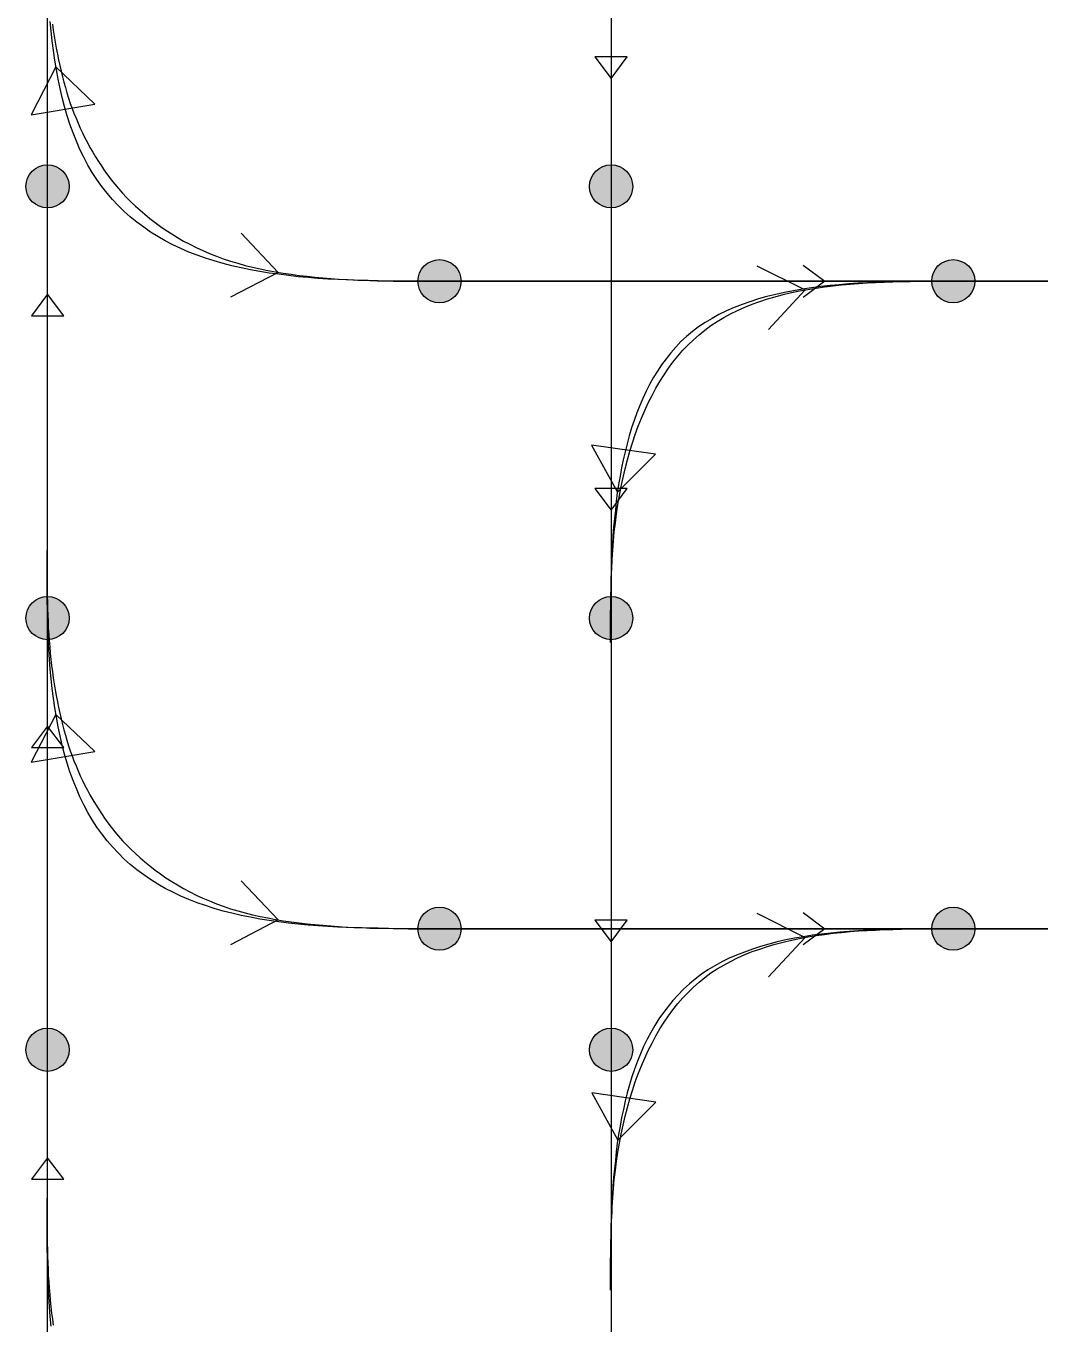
# Model space of a CAD drawing. Header units: millimetres. Extents: x -18594 to 273470, y -238787 to 48452.
# Drawn here: x 135875 to 140575, y -103666 to -97652 of the extents above; entities that cross this region are included whole.
import ezdxf

# ---------------------------------------------------------------- set-up
doc = ezdxf.new("R2010")
doc.units = ezdxf.units.MM
doc.layers.add('AM_BOR', color=4, linetype='Continuous', lineweight=25)
for name, color, linetype, true_color in [('Xref AGV layout$0$Ndc8_F_Fast', 5, 'Continuous', 0x0000ff), ('Xref AGV layout$0$Ndc8_F_Moderate', 5, 'Continuous', 0x0000ff), ('Xref AGV layout$0$Ndc8_F_TurnLeftModerate', 5, 'Continuous', 0x0000ff), ('Xref AGV layout$0$Ndc8_F_TurnRightModerate', 5, 'Continuous', 0x0000ff), ('Xref AGV layout$0$Ndc8_Point', 7, 'Continuous', 0x000080), ('Xref AGV layout$0$Ndc8_R_Moderate', 1, 'Continuous', 0xff0000), ('Xref AGV layout$0$Ndc8_R_TurnLeftModerate', 1, 'Continuous', 0xff0000), ('Xref AGV layout$0$Ndc8_R_TurnRightModerate', 1, 'Continuous', 0xff0000)]:
    doc.layers.add(name, color=color, linetype=linetype, true_color=true_color)

# ---------------------------------------------------------------- blocks, each defined once
blk = doc.blocks.new('Xref AGV layout')
at = {"layer": 'Xref AGV layout$0$Ndc8_Point'}
h = blk.add_hatch(color=256, dxfattribs=at)
edge = h.paths.add_edge_path(flags=0)
edge.add_arc((135975, -98395), 100, 0, 360)
h = blk.add_hatch(color=256, dxfattribs=at)
edge = h.paths.add_edge_path(flags=0)
edge.add_arc((138587, -98395), 100, 0, 360)
h = blk.add_hatch(color=256, dxfattribs=at)
edge = h.paths.add_edge_path(flags=0)
edge.add_arc((137791.6, -98834.3), 100, 0, 360)
h = blk.add_hatch(color=256, dxfattribs=at)
edge = h.paths.add_edge_path(flags=0)
edge.add_arc((140172.6, -98834.3), 100, 0, 360)
h = blk.add_hatch(color=256, dxfattribs=at)
edge = h.paths.add_edge_path(flags=0)
edge.add_arc((135975, -100395), 100, 0, 360)
h = blk.add_hatch(color=256, dxfattribs=at)
edge = h.paths.add_edge_path(flags=0)
edge.add_arc((138587, -100395), 100, 0, 360)
h = blk.add_hatch(color=256, dxfattribs=at)
edge = h.paths.add_edge_path(flags=0)
edge.add_arc((137791.6, -101834.3), 100, 0, 360)
h = blk.add_hatch(color=256, dxfattribs=at)
edge = h.paths.add_edge_path(flags=0)
edge.add_arc((140172.6, -101834.3), 100, 0, 360)
h = blk.add_hatch(color=256, dxfattribs=at)
edge = h.paths.add_edge_path(flags=0)
edge.add_arc((135975, -102395), 100, 0, 360)
h = blk.add_hatch(color=256, dxfattribs=at)
edge = h.paths.add_edge_path(flags=0)
edge.add_arc((138587, -102395), 100, 0, 360)
at = {"layer": 'Xref AGV layout$0$Ndc8_F_Fast'}
for points in [[(135975, -98395), (135975, -96395)], [(138587, -96395), (138587, -98395)], [(138587, -97895), (138662, -97795), (138512, -97795), (138587, -97895)], [(135975, -100395), (135975, -98395)], [(138587, -98395), (138587, -100395)], [(135975, -98895), (135900, -98995), (136050, -98995), (135975, -98895)], [(138587, -99895), (138662, -99795), (138512, -99795), (138587, -99895)], [(135975, -102395), (135975, -100395)], [(138587, -100395), (138587, -102395)], [(135975, -100895), (135900, -100995), (136050, -100995), (135975, -100895)], [(138587, -101895), (138662, -101795), (138512, -101795), (138587, -101895)], [(135975, -104395), (135975, -102395)], [(138587, -102395), (138587, -104395)], [(135975, -102895), (135900, -102995), (136050, -102995), (135975, -102895)]]:
    blk.add_lwpolyline(points, dxfattribs=at)
at = {"layer": 'Xref AGV layout$0$Ndc8_F_Moderate'}
for points in [[(140172.6, -98834.3), (137791.6, -98834.3)], [(141672.6, -98834.3), (140172.6, -98834.3)], [(140172.6, -101834.3), (137791.6, -101834.3)], [(141672.6, -101834.3), (140172.6, -101834.3)]]:
    blk.add_lwpolyline(points, dxfattribs=at)
at = {"layer": 'Xref AGV layout$0$Ndc8_F_TurnLeftModerate'}
for points in [[(140172.6, -98834.3), (140128.6, -98834.3), (140083.6, -98834.3), (140039.6, -98834.3), (139995.6, -98835.3), (139951.6, -98835.3), (139906.6, -98836.3), (139862.6, -98837.3), (139818.6, -98839.3), (139775.6, -98841.3), (139731.6, -98843.3), (139688.6, -98846.3), (139644.6, -98850.3), (139601.6, -98854.3), (139558.6, -98859.3), (139558.6, -98859.3), (139515.6, -98864.3), (139473.6, -98871.3), (139431.6, -98878.3), (139390.6, -98886.3), (139349.6, -98895.3), (139308.6, -98905.3), (139269.6, -98916.3), (139230.6, -98929.3), (139193.6, -98942.3), (139156.6, -98956.3), (139121.6, -98971.3), (139086.6, -98988.3), (139054.6, -99006.3), (139022.6, -99025.3), (139022.6, -99025.3), (138992.6, -99045.3), (138963.6, -99067.3), (138936.6, -99090.3), (138910.6, -99114.3), (138886.6, -99139.3), (138863.6, -99166.3), (138841.6, -99193.3), (138820.6, -99222.3), (138801.6, -99251.3), (138782.6, -99281.3), (138765.6, -99312.3), (138749.6, -99344.3), (138733.6, -99377.3), (138719.6, -99410.3), (138719.6, -99410.3), (138705.6, -99444.3), (138693.6, -99479.3), (138681.6, -99514.3), (138670.6, -99550.3), (138660.6, -99587.3), (138651.6, -99624.3), (138642.6, -99661.3), (138635.6, -99699.3), (138628.6, -99737.3), (138621.6, -99776.3), (138615.6, -99815.3), (138610.6, -99854.3), (138606.6, -99894.3), (138602.6, -99934.3), (138602.6, -99934.3), (138598.6, -99974.3), (138595.6, -100014.3), (138592.6, -100055.3), (138590.6, -100096.3), (138589.6, -100136.3), (138587.6, -100177.3), (138586.6, -100218.3), (138585.6, -100260.3), (138585.6, -100301.3), (138584.6, -100342.3), (138584.6, -100384.3), (138584.6, -100425.3), (138584.6, -100467.3), (138584.6, -100508.3)], [(138616.6, -99812.3), (138792.6, -99635.3), (138495.6, -99593.3), (138616.6, -99812.3)], [(140172.6, -101834.3), (140128.6, -101834.3), (140083.6, -101834.3), (140039.6, -101834.3), (139995.6, -101835.3), (139951.6, -101835.3), (139907.6, -101836.3), (139863.6, -101837.3), (139819.6, -101839.3), (139776.6, -101841.3), (139732.6, -101843.3), (139689.6, -101846.3), (139646.6, -101850.3), (139604.6, -101854.3), (139561.6, -101859.3), (139561.6, -101859.3), (139520.6, -101864.3), (139478.6, -101871.3), (139437.6, -101878.3), (139396.6, -101886.3), (139356.6, -101895.3), (139317.6, -101905.3), (139279.6, -101916.3), (139241.6, -101929.3), (139204.6, -101942.3), (139168.6, -101956.3), (139133.6, -101971.3), (139099.6, -101988.3), (139067.6, -102006.3), (139035.6, -102025.3), (139035.6, -102025.3), (139005.6, -102045.3), (138976.6, -102067.3), (138949.6, -102090.3), (138922.6, -102114.3), (138897.6, -102140.3), (138873.6, -102166.3), (138850.6, -102194.3), (138829.6, -102222.3), (138808.6, -102252.3), (138789.6, -102282.3), (138771.6, -102314.3), (138753.6, -102346.3), (138737.6, -102379.3), (138722.6, -102414.3), (138722.6, -102414.3), (138708.6, -102448.3), (138695.6, -102484.3), (138683.6, -102520.3), (138671.6, -102557.3), (138661.6, -102594.3), (138652.6, -102632.3), (138643.6, -102671.3), (138635.6, -102709.3), (138628.6, -102749.3), (138621.6, -102788.3), (138615.6, -102828.3), (138610.6, -102867.3), (138606.6, -102907.3), (138602.6, -102947.3), (138602.6, -102947.3), (138598.6, -102987.3), (138595.6, -103027.3), (138592.6, -103067.3), (138590.6, -103107.3), (138589.6, -103147.3), (138587.6, -103187.3), (138586.6, -103228.3), (138585.6, -103268.3), (138585.6, -103308.3), (138584.6, -103348.3), (138584.6, -103388.3), (138584.6, -103428.3), (138584.6, -103468.3), (138584.6, -103508.3)], [(138617.6, -102814.3), (138794.6, -102638.3), (138497.6, -102595.3), (138617.6, -102814.3)]]:
    blk.add_lwpolyline(points, dxfattribs=at)
at = {"layer": 'Xref AGV layout$0$Ndc8_F_TurnRightModerate'}
for points in [[(137791.6, -98834.3), (137744.6, -98834.3), (137696.6, -98834.3), (137649.6, -98834.3), (137601.6, -98834.3), (137554.6, -98833.3), (137507.6, -98832.3), (137460.6, -98831.3), (137413.6, -98830.3), (137366.6, -98828.3), (137320.6, -98826.3), (137273.6, -98824.3), (137227.6, -98821.3), (137182.6, -98817.3), (137136.6, -98813.3), (137136.6, -98813.3), (137091.6, -98808.3), (137046.6, -98802.3), (137002.6, -98796.3), (136958.6, -98789.3), (136915.6, -98781.3), (136872.6, -98772.3), (136829.6, -98762.3), (136788.6, -98752.3), (136747.6, -98740.3), (136707.6, -98727.3), (136668.6, -98714.3), (136629.6, -98699.3), (136592.6, -98683.3), (136555.6, -98665.3), (136555.6, -98665.3), (136520.6, -98647.3), (136485.6, -98627.3), (136452.6, -98606.3), (136420.6, -98584.3), (136389.6, -98561.3), (136358.6, -98536.3), (136330.6, -98511.3), (136302.6, -98483.3), (136275.6, -98455.3), (136250.6, -98426.3), (136226.6, -98395.3), (136203.6, -98363.3), (136181.6, -98330.3), (136161.6, -98296.3), (136161.6, -98296.3), (136142.6, -98260.3), (136124.6, -98223.3), (136108.6, -98185.3), (136093.6, -98147.3), (136078.6, -98107.3), (136065.6, -98067.3), (136053.6, -98025.3), (136042.6, -97983.3), (136033.6, -97941.3), (136024.6, -97898.3), (136016.6, -97854.3), (136008.6, -97810.3), (136002.6, -97765.3), (135996.6, -97721.3), (135996.6, -97721.3), (135991.6, -97676.3), (135987.6, -97631.3)], [(136013.6, -97841.3), (135898.6, -98063.3), (136194.6, -98013.3), (136013.6, -97841.3)], [(137791.6, -101834.3), (137744.6, -101834.3), (137696.6, -101834.3), (137649.6, -101834.3), (137601.6, -101834.3), (137554.6, -101833.3), (137507.6, -101832.3), (137460.6, -101831.3), (137413.6, -101830.3), (137366.6, -101828.3), (137320.6, -101826.3), (137273.6, -101824.3), (137227.6, -101821.3), (137182.6, -101817.3), (137136.6, -101813.3), (137136.6, -101813.3), (137091.6, -101808.3), (137046.6, -101802.3), (137002.6, -101796.3), (136958.6, -101789.3), (136915.6, -101781.3), (136872.6, -101772.3), (136829.6, -101762.3), (136788.6, -101752.3), (136747.6, -101740.3), (136707.6, -101727.3), (136668.6, -101714.3), (136629.6, -101699.3), (136592.6, -101683.3), (136555.6, -101665.3), (136555.6, -101665.3), (136520.6, -101647.3), (136485.6, -101627.3), (136452.6, -101606.3), (136420.6, -101584.3), (136389.6, -101561.3), (136358.6, -101536.3), (136330.6, -101511.3), (136302.6, -101483.3), (136275.6, -101455.3), (136250.6, -101426.3), (136226.6, -101395.3), (136203.6, -101363.3), (136181.6, -101330.3), (136161.6, -101296.3), (136161.6, -101296.3), (136142.6, -101260.3), (136124.6, -101223.3), (136108.6, -101185.3), (136093.6, -101147.3), (136078.6, -101107.3), (136065.6, -101067.3), (136053.6, -101025.3), (136042.6, -100983.3), (136033.6, -100941.3), (136024.6, -100898.3), (136016.6, -100854.3), (136008.6, -100810.3), (136002.6, -100765.3), (135996.6, -100721.3), (135996.6, -100721.3), (135991.6, -100676.3), (135987.6, -100631.3), (135984.6, -100586.3), (135981.6, -100540.3), (135978.6, -100495.3), (135977.6, -100449.3), (135975.6, -100404.3), (135974.6, -100358.3), (135973.6, -100312.3), (135973.6, -100266.3), (135972.6, -100220.3), (135972.6, -100174.3), (135972.6, -100128.3), (135972.6, -100082.3)], [(136013.6, -100841.3), (135898.6, -101063.3), (136194.6, -101013.3), (136013.6, -100841.3)], [(135991.6, -103676.3), (135987.6, -103631.3), (135984.6, -103586.3), (135981.6, -103540.3), (135978.6, -103495.3), (135977.6, -103449.3), (135975.6, -103404.3), (135974.6, -103358.3), (135973.6, -103312.3), (135973.6, -103266.3), (135972.6, -103220.3), (135972.6, -103174.3), (135972.6, -103128.3), (135972.6, -103082.3)]]:
    blk.add_lwpolyline(points, dxfattribs=at)
at = {"layer": 'Xref AGV layout$0$Ndc8_Point'}
for centre in [(135975, -98395), (138587, -98395), (137791.6, -98834.3), (140172.6, -98834.3), (135975, -100395), (138587, -100395), (137791.6, -101834.3), (140172.6, -101834.3), (135975, -102395), (138587, -102395)]:
    blk.add_circle(centre, 100, dxfattribs=at)
at = {"layer": 'Xref AGV layout$0$Ndc8_R_Moderate'}
for points in [[(139477.6, -98759.3), (139577.6, -98834.3), (139477.6, -98909.3)], [(137791.6, -98834.3), (140172.6, -98834.3)], [(140172.6, -98834.3), (141672.6, -98834.3)], [(139477.6, -101759.3), (139577.6, -101834.3), (139477.6, -101909.3)], [(137791.6, -101834.3), (140172.6, -101834.3)], [(140172.6, -101834.3), (141672.6, -101834.3)]]:
    blk.add_lwpolyline(points, dxfattribs=at)
at = {"layer": 'Xref AGV layout$0$Ndc8_R_TurnLeftModerate'}
for points in [[(135997.6, -97643.3), (136001.6, -97671.3), (136005.6, -97699.3), (136010.6, -97727.3), (136014.6, -97754.3), (136020.6, -97782.3), (136025.6, -97808.3), (136031.6, -97835.3), (136037.6, -97861.3), (136043.6, -97887.3), (136043.6, -97887.3), (136050.6, -97912.3), (136057.6, -97937.3), (136064.6, -97961.3), (136072.6, -97986.3), (136080.6, -98010.3), (136088.6, -98033.3), (136097.6, -98056.3), (136107.6, -98079.3), (136116.6, -98102.3), (136126.6, -98125.3), (136137.6, -98147.3), (136148.6, -98170.3), (136159.6, -98192.3), (136171.6, -98214.3), (136171.6, -98214.3), (136184.6, -98236.3), (136197.6, -98257.3), (136210.6, -98279.3), (136224.6, -98300.3), (136239.6, -98322.3), (136254.6, -98343.3), (136270.6, -98364.3), (136287.6, -98385.3), (136304.6, -98405.3), (136322.6, -98426.3), (136341.6, -98446.3), (136361.6, -98466.3), (136382.6, -98486.3), (136403.6, -98505.3), (136403.6, -98505.3), (136426.6, -98524.3), (136449.6, -98543.3), (136473.6, -98562.3), (136498.6, -98580.3), (136523.6, -98598.3), (136550.6, -98615.3), (136577.6, -98631.3), (136605.6, -98648.3), (136634.6, -98663.3), (136664.6, -98678.3), (136694.6, -98692.3), (136725.6, -98705.3), (136757.6, -98718.3), (136789.6, -98730.3), (136789.6, -98730.3), (136822.6, -98741.3), (136856.6, -98751.3), (136890.6, -98761.3), (136925.6, -98769.3), (136960.6, -98777.3), (136995.6, -98784.3), (137031.6, -98791.3), (137067.6, -98797.3), (137104.6, -98802.3), (137140.6, -98807.3), (137177.6, -98811.3), (137213.6, -98815.3), (137250.6, -98818.3), (137287.6, -98821.3), (137287.6, -98821.3), (137323.6, -98824.3), (137359.6, -98826.3), (137396.6, -98828.3), (137432.6, -98829.3), (137468.6, -98831.3), (137504.6, -98832.3), (137540.6, -98832.3), (137576.6, -98833.3), (137612.6, -98833.3), (137648.6, -98834.3), (137684.6, -98834.3), (137719.6, -98834.3), (137755.6, -98834.3), (137791.6, -98834.3)], [(136872.6, -98612.3), (137044.6, -98793.3), (136822.6, -98908.3)], [(135972.6, -100082.3), (135972.6, -100112.3), (135972.6, -100142.3), (135972.6, -100172.3), (135972.6, -100202.3), (135972.6, -100232.3), (135973.6, -100262.3), (135973.6, -100292.3), (135974.6, -100322.3), (135975.6, -100352.3), (135976.6, -100381.3), (135977.6, -100411.3), (135978.6, -100440.3), (135980.6, -100470.3), (135982.6, -100499.3), (135982.6, -100499.3), (135985.6, -100528.3), (135987.6, -100557.3), (135990.6, -100586.3), (135993.6, -100615.3), (135997.6, -100643.3), (136001.6, -100671.3), (136005.6, -100699.3), (136010.6, -100727.3), (136014.6, -100754.3), (136020.6, -100782.3), (136025.6, -100808.3), (136031.6, -100835.3), (136037.6, -100861.3), (136043.6, -100887.3), (136043.6, -100887.3), (136050.6, -100912.3), (136057.6, -100937.3), (136064.6, -100961.3), (136072.6, -100986.3), (136080.6, -101010.3), (136088.6, -101033.3), (136097.6, -101056.3), (136107.6, -101079.3), (136116.6, -101102.3), (136126.6, -101125.3), (136137.6, -101147.3), (136148.6, -101170.3), (136159.6, -101192.3), (136171.6, -101214.3), (136171.6, -101214.3), (136184.6, -101236.3), (136197.6, -101257.3), (136210.6, -101279.3), (136224.6, -101300.3), (136239.6, -101322.3), (136254.6, -101343.3), (136270.6, -101364.3), (136287.6, -101385.3), (136304.6, -101405.3), (136322.6, -101426.3), (136341.6, -101446.3), (136361.6, -101466.3), (136382.6, -101486.3), (136403.6, -101505.3), (136403.6, -101505.3), (136426.6, -101524.3), (136449.6, -101543.3), (136473.6, -101562.3), (136498.6, -101580.3), (136523.6, -101598.3), (136550.6, -101615.3), (136577.6, -101631.3), (136605.6, -101648.3), (136634.6, -101663.3), (136664.6, -101678.3), (136694.6, -101692.3), (136725.6, -101705.3), (136757.6, -101718.3), (136789.6, -101730.3), (136789.6, -101730.3), (136822.6, -101741.3), (136856.6, -101751.3), (136890.6, -101761.3), (136925.6, -101769.3), (136960.6, -101777.3), (136995.6, -101784.3), (137031.6, -101791.3), (137067.6, -101797.3), (137104.6, -101802.3), (137140.6, -101807.3), (137177.6, -101811.3), (137213.6, -101815.3), (137250.6, -101818.3), (137287.6, -101821.3), (137287.6, -101821.3), (137323.6, -101824.3), (137359.6, -101826.3), (137396.6, -101828.3), (137432.6, -101829.3), (137468.6, -101831.3), (137504.6, -101832.3), (137540.6, -101832.3), (137576.6, -101833.3), (137612.6, -101833.3), (137648.6, -101834.3), (137684.6, -101834.3), (137719.6, -101834.3), (137755.6, -101834.3), (137791.6, -101834.3)], [(136872.6, -101612.3), (137044.6, -101793.3), (136822.6, -101908.3)], [(135972.6, -103082.3), (135972.6, -103112.3), (135972.6, -103142.3), (135972.6, -103172.3), (135972.6, -103202.3), (135972.6, -103232.3), (135973.6, -103262.3), (135973.6, -103292.3), (135974.6, -103322.3), (135975.6, -103352.3), (135976.6, -103381.3), (135977.6, -103411.3), (135978.6, -103440.3), (135980.6, -103470.3), (135982.6, -103499.3), (135982.6, -103499.3), (135985.6, -103528.3), (135987.6, -103557.3), (135990.6, -103586.3), (135993.6, -103615.3), (135997.6, -103643.3), (136001.6, -103671.3)]]:
    blk.add_lwpolyline(points, dxfattribs=at)
at = {"layer": 'Xref AGV layout$0$Ndc8_R_TurnRightModerate'}
for points in [[(139261.6, -98762.3), (139485.6, -98874.3), (139315.6, -99057.3)], [(138584.6, -100508.3), (138584.6, -100465.3), (138584.6, -100422.3), (138584.6, -100379.3), (138585.6, -100336.3), (138585.6, -100294.3), (138586.6, -100251.3), (138587.6, -100208.3), (138589.6, -100165.3), (138591.6, -100123.3), (138594.6, -100080.3), (138597.6, -100038.3), (138601.6, -99995.3), (138606.6, -99953.3), (138612.6, -99911.3), (138612.6, -99911.3), (138618.6, -99869.3), (138625.6, -99827.3), (138633.6, -99785.3), (138642.6, -99744.3), (138651.6, -99703.3), (138662.6, -99662.3), (138673.6, -99622.3), (138685.6, -99583.3), (138698.6, -99544.3), (138712.6, -99506.3), (138727.6, -99469.3), (138742.6, -99433.3), (138758.6, -99398.3), (138776.6, -99364.3), (138776.6, -99364.3), (138793.6, -99330.3), (138812.6, -99298.3), (138832.6, -99267.3), (138852.6, -99237.3), (138873.6, -99209.3), (138896.6, -99181.3), (138919.6, -99154.3), (138943.6, -99129.3), (138968.6, -99105.3), (138994.6, -99082.3), (139021.6, -99060.3), (139049.6, -99039.3), (139078.6, -99020.3), (139109.6, -99002.3), (139109.6, -99002.3), (139140.6, -98985.3), (139172.6, -98969.3), (139206.6, -98954.3), (139240.6, -98940.3), (139275.6, -98928.3), (139311.6, -98916.3), (139347.6, -98906.3), (139384.6, -98896.3), (139422.6, -98887.3), (139460.6, -98879.3), (139498.6, -98872.3), (139537.6, -98866.3), (139576.6, -98860.3), (139615.6, -98855.3), (139615.6, -98855.3), (139654.6, -98851.3), (139694.6, -98847.3), (139733.6, -98844.3), (139773.6, -98842.3), (139812.6, -98840.3), (139852.6, -98838.3), (139892.6, -98837.3), (139932.6, -98836.3), (139972.6, -98835.3), (140012.6, -98834.3), (140052.6, -98834.3), (140092.6, -98834.3), (140132.6, -98834.3), (140172.6, -98834.3)], [(139261.6, -101762.3), (139485.6, -101874.3), (139315.6, -102057.3)], [(138584.6, -103508.3), (138584.6, -103465.3), (138584.6, -103422.3), (138584.6, -103379.3), (138585.6, -103336.3), (138585.6, -103294.3), (138586.6, -103251.3), (138587.6, -103208.3), (138589.6, -103165.3), (138591.6, -103123.3), (138594.6, -103080.3), (138597.6, -103038.3), (138601.6, -102995.3), (138606.6, -102953.3), (138612.6, -102911.3), (138612.6, -102911.3), (138618.6, -102869.3), (138625.6, -102827.3), (138633.6, -102785.3), (138642.6, -102744.3), (138651.6, -102703.3), (138662.6, -102662.3), (138673.6, -102622.3), (138685.6, -102583.3), (138698.6, -102544.3), (138712.6, -102506.3), (138727.6, -102469.3), (138742.6, -102433.3), (138758.6, -102398.3), (138776.6, -102364.3), (138776.6, -102364.3), (138793.6, -102330.3), (138812.6, -102298.3), (138832.6, -102267.3), (138852.6, -102237.3), (138873.6, -102209.3), (138896.6, -102181.3), (138919.6, -102154.3), (138943.6, -102129.3), (138968.6, -102105.3), (138994.6, -102082.3), (139021.6, -102060.3), (139049.6, -102039.3), (139078.6, -102020.3), (139109.6, -102002.3), (139109.6, -102002.3), (139140.6, -101985.3), (139172.6, -101969.3), (139206.6, -101954.3), (139240.6, -101940.3), (139275.6, -101928.3), (139311.6, -101916.3), (139347.6, -101906.3), (139384.6, -101896.3), (139422.6, -101887.3), (139460.6, -101879.3), (139498.6, -101872.3), (139537.6, -101866.3), (139576.6, -101860.3), (139615.6, -101855.3), (139615.6, -101855.3), (139654.6, -101851.3), (139694.6, -101847.3), (139733.6, -101844.3), (139773.6, -101842.3), (139812.6, -101840.3), (139852.6, -101838.3), (139892.6, -101837.3), (139932.6, -101836.3), (139972.6, -101835.3), (140012.6, -101834.3), (140052.6, -101834.3), (140092.6, -101834.3), (140132.6, -101834.3), (140172.6, -101834.3)]]:
    blk.add_lwpolyline(points, dxfattribs=at)

msp = doc.modelspace()

# ---------------------------------------------------------------- block references
at = {"layer": 'AM_BOR'}
msp.add_blockref('Xref AGV layout', (0, 0), dxfattribs=at)

doc.saveas('drawing.dxf')
